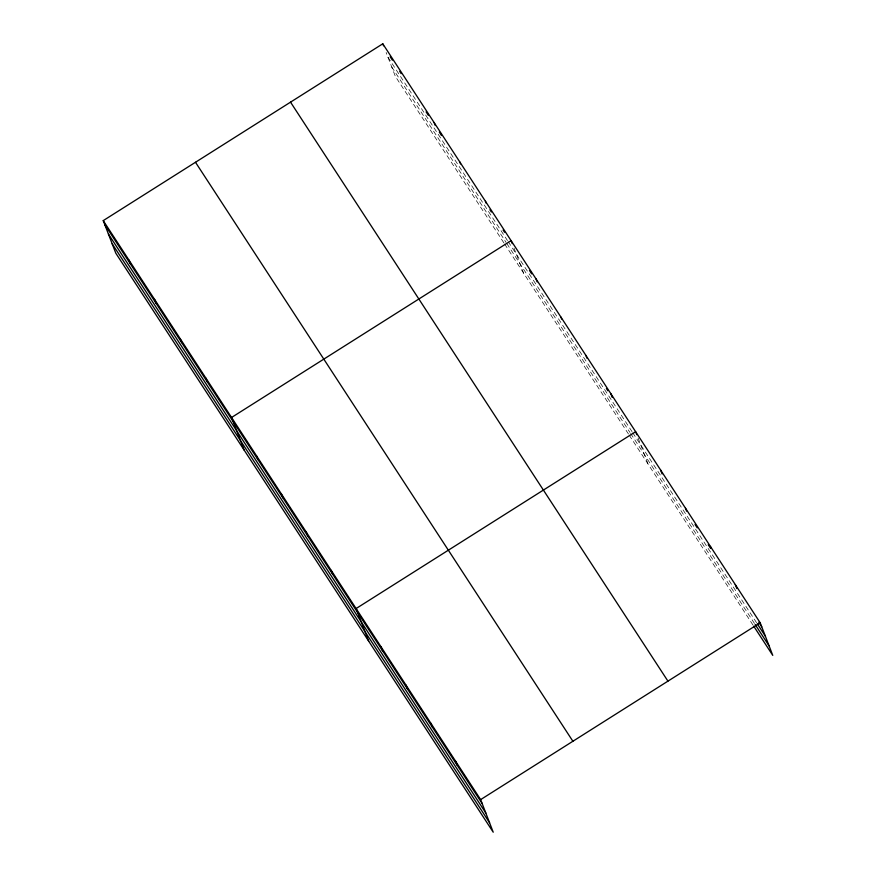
<?xml version="1.0" encoding="UTF-8"?>
<svg xmlns="http://www.w3.org/2000/svg" width="876" height="876" viewBox="0 0 876 876"><rect width="100%" height="100%" fill="white"/><g stroke="black" fill="none" stroke-linecap="round" stroke-linejoin="round"><path stroke-width="0.66" stroke-dasharray="4.38 3.29" d="M387.959 57.214L507.478 240.571M508.211 241.699L632.034 431.649M632.757 432.777L756.568 622.716M391.714 66.937L506.098 242.422M506.832 243.55L629.921 432.394M630.654 433.51L754.466 623.46M503.875 242.871L395.361 76.387L386.141 52.494M504.609 243.999L628.442 433.959M629.165 435.087L752.977 625.026M638.089 438.055L640.367 443.957M640.816 445.139L648.218 464.313M514.004 248.171L523.673 273.246"/><path stroke-width="1.31" d="M103.237 220.621L480.639 799.613L493.221 832.2L115.807 253.208L103.237 220.621L382.779 43.8L760.193 622.792L772.763 655.379L753.71 626.154M480.639 799.613L760.193 622.792M390.181 56.765L392.382 60.148M399.719 71.394L401.175 73.639M426.108 111.887L428.309 115.26M439.314 132.134L441.504 135.517M489.903 209.758L491.37 212.003M503.098 230.005L504.565 232.249M529.487 270.476L531.677 273.849M606.411 388.495L607.867 390.74M695.051 524.483L697.252 527.856M708.235 544.719L710.436 548.091M758.791 622.267L761.726 626.767M757.302 623.843L765.361 636.206M755.2 624.577L769.117 645.93M290.536 102.153L667.939 681.145M195.49 162.268L572.893 741.26M104.77 224.595L482.172 803.588M108.416 234.034L485.819 813.027M112.172 243.769L489.575 822.761M735.282 584.577L736.815 588.552M710.37 546.361L711.137 548.354M685.459 508.157L686.609 511.135M660.559 469.941L662.081 473.905M636.797 434.704L635.648 431.726L356.105 608.546L368.676 641.133M610.736 393.51L612.269 397.485M585.825 355.295L586.975 358.273M560.914 317.079L561.68 319.072M536.013 278.875L537.163 281.853M512.252 243.637L511.102 240.659L231.56 417.48L244.13 450.067M485.435 201.283L486.202 203.276M459.769 161.918L460.535 163.9M434.113 122.541L435.262 125.52M382.779 43.8L383.546 45.782M455.739 761.397L457.272 765.372M430.828 723.193L432.361 727.157M405.916 684.977L407.45 688.941M381.005 646.762L382.538 650.737M331.194 570.331L332.727 574.306M306.282 532.126L307.815 536.09M281.371 493.911L282.904 497.875M256.46 455.695L257.993 459.67M205.893 378.103L207.426 382.078M180.226 338.738L181.759 342.713M154.57 299.362L156.092 303.337M128.903 259.997L130.436 263.961"/></g></svg>
